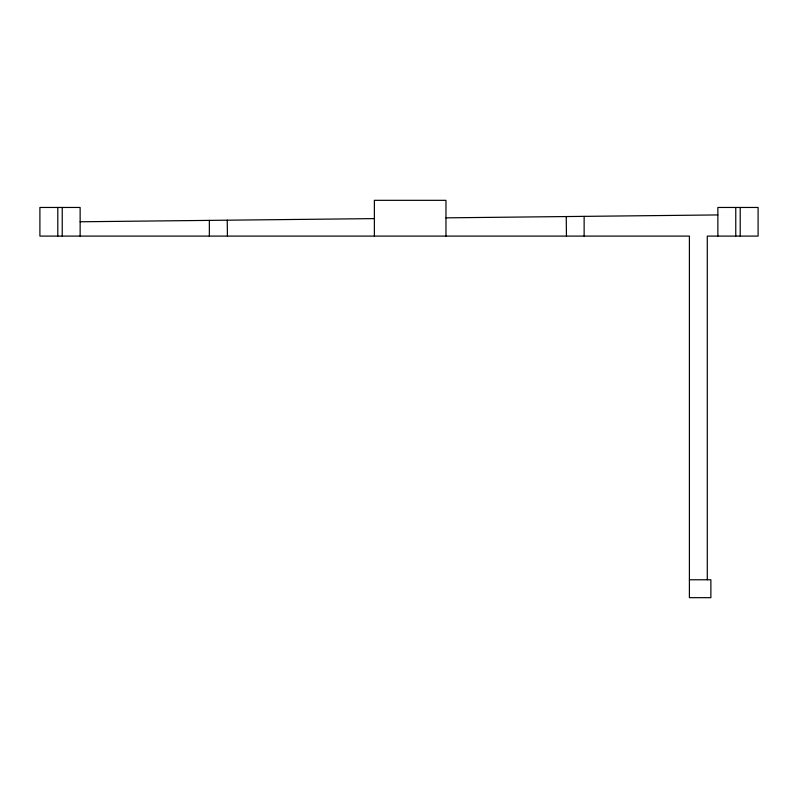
<?xml version="1.0" encoding="UTF-8"?>
<svg xmlns="http://www.w3.org/2000/svg" width="798" height="798" viewBox="0 0 798 798"><rect width="100%" height="100%" fill="white"/><g stroke="black" fill="none" stroke-linecap="round" stroke-linejoin="round"><path stroke-width="1.2" d="M80.139 221.774L374.372 218.612M445.972 217.844L717.861 214.931M689.402 579.767L710.878 579.767L710.878 597.672L689.402 597.672L689.402 236.098L39.9 236.098L39.9 207.46L80.139 207.46L80.139 236.098M566.241 216.557L566.45 236.098M227.25 220.198L227.42 236.098M740.205 207.46L740.205 236.098M735.766 207.46L735.766 236.098M717.861 236.098L717.861 207.46L758.1 207.46L758.1 236.098L707.297 236.098L707.297 579.767M584.136 216.368L584.136 236.098M445.972 236.098L445.972 200.328L374.372 200.328L374.372 236.098M209.355 220.388L209.355 236.098M62.234 207.46L62.234 236.098M57.795 207.46L57.795 236.098"/></g></svg>
